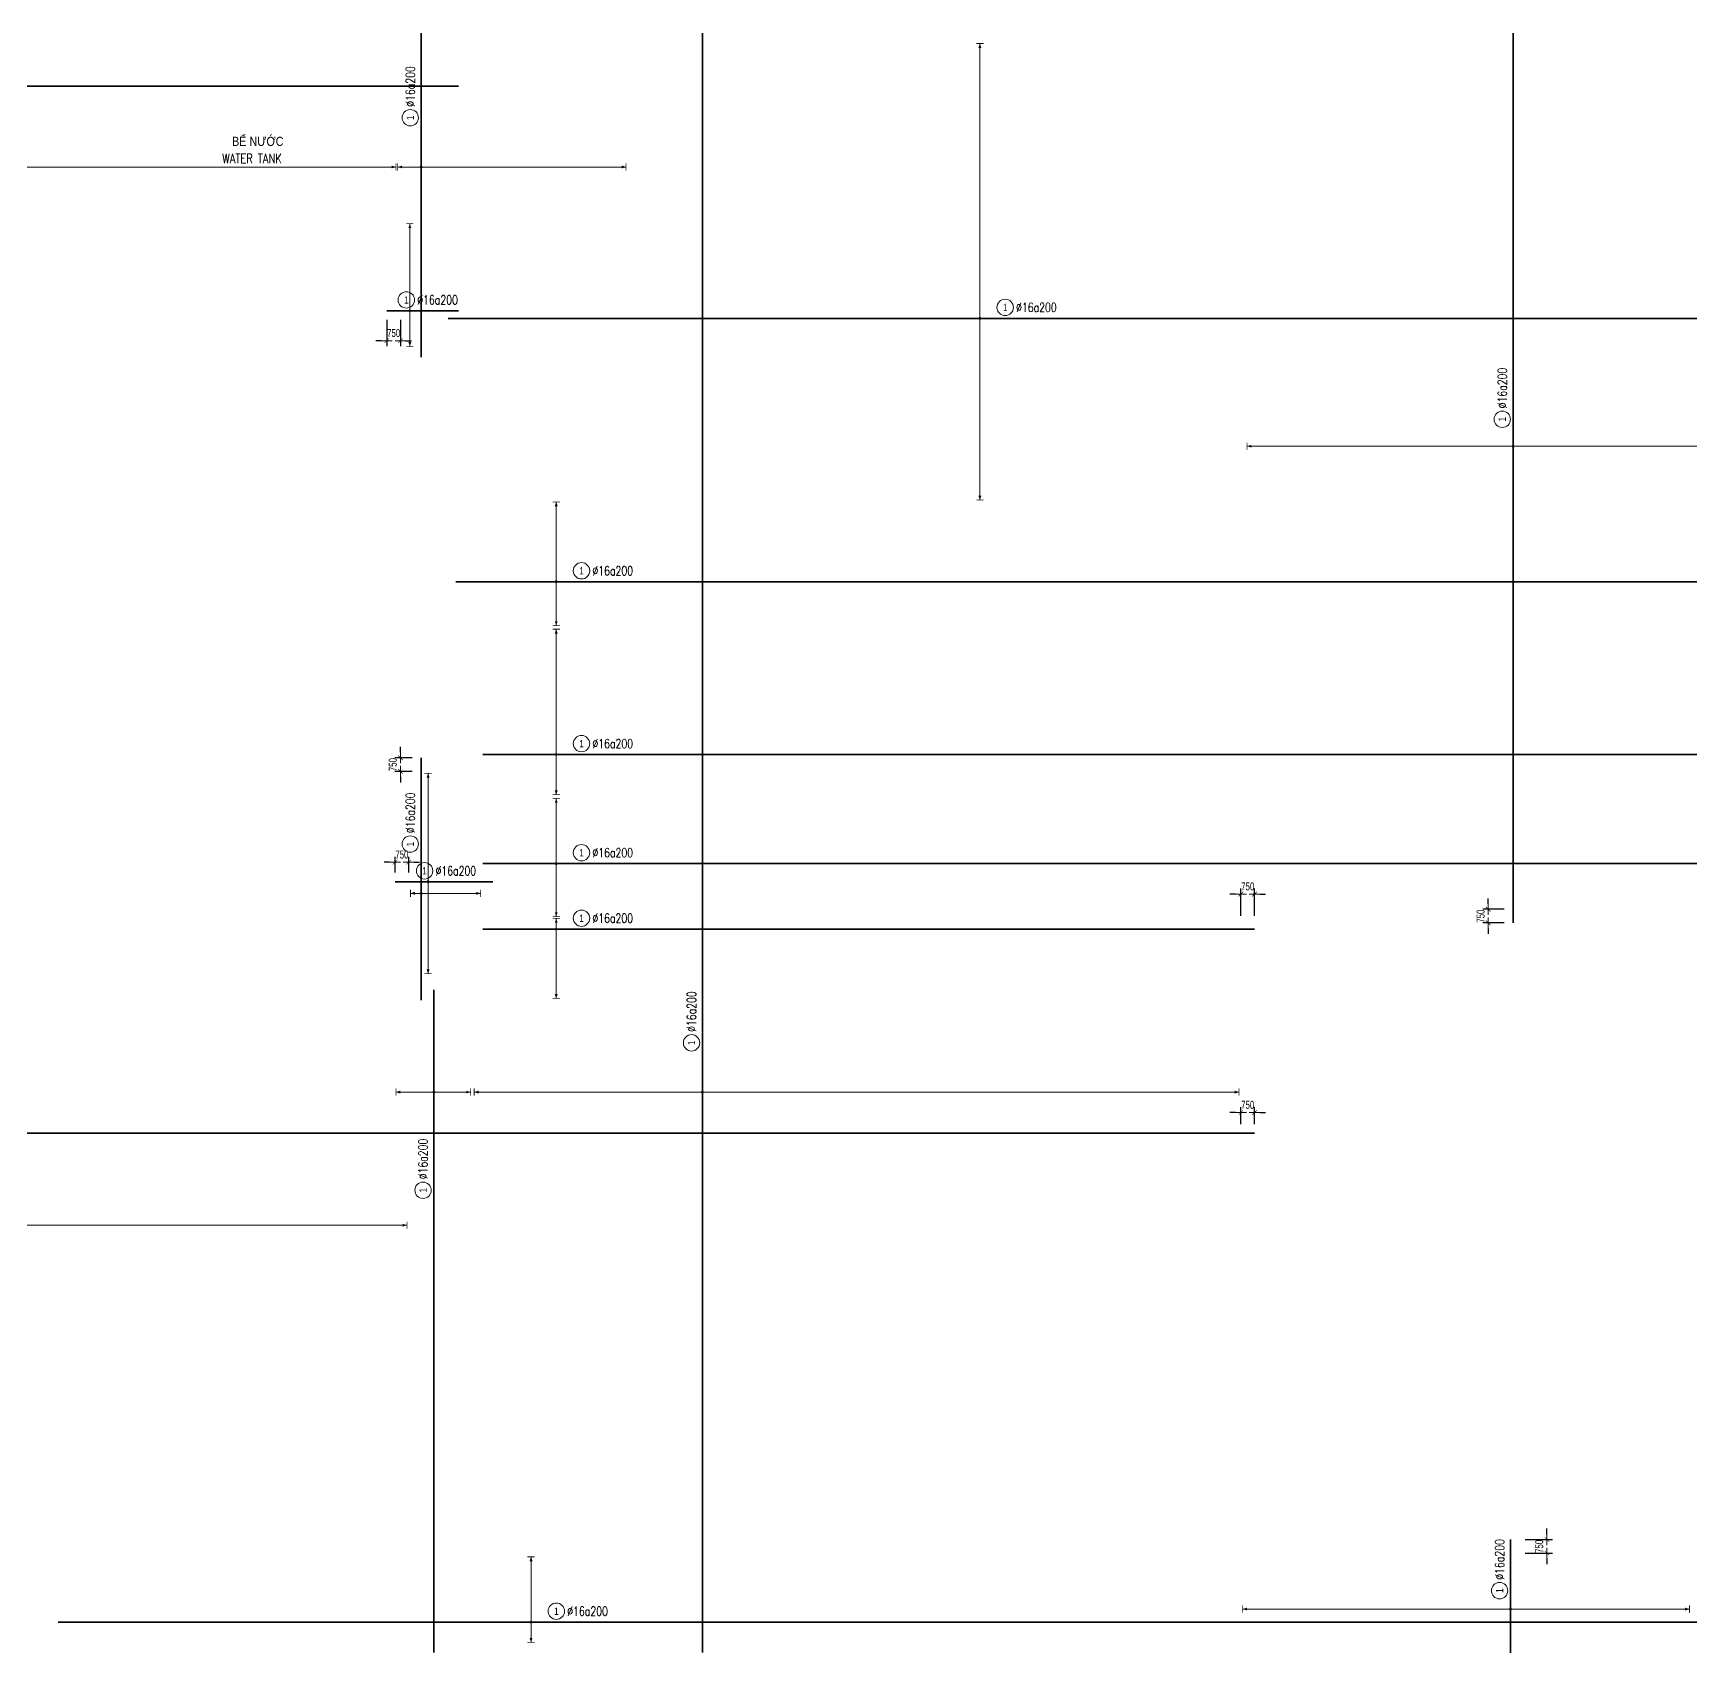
# Model space of a CAD drawing. Header units: millimetres. Extents: x -259680 to 953914, y -429648 to 90611.
# Drawn here: x 64505 to 155635, y -268843 to -179793 of the extents above; entities that cross this region are included whole.
import ezdxf
from ezdxf.enums import TextEntityAlignment as Align

# ---------------------------------------------------------------- set-up
doc = ezdxf.new("R2010")
doc.units = ezdxf.units.MM
doc.layers.get('0').update_dxf_attribs({"lineweight": 20})
doc.layers.get('Defpoints').update_dxf_attribs({"color": 151, "lineweight": 9})
for name, color, linetype, lineweight in [('NDC_S_DIM', 1, 'Continuous', 15), ('NDC_S_REBAR', 4, 'Continuous', 35), ('NDC_S_VN TEXT', 7, 'Continuous', 20)]:
    doc.layers.add(name, color=color, linetype=linetype, lineweight=lineweight)
doc.styles.add('ARIAL', font='arial.ttf', dxfattribs={"width": 0.8})
doc.styles.add('NDC_ARIAL', font='arial.ttf', dxfattribs={"width": 0.85})
doc.styles.add('NDC_DIM', font='', dxfattribs={"width": 0.75})
doc.styles.add('NDC_EN TXT', font='romans.shx', dxfattribs={"width": 0.8})
doc.styles.get('NDC_DIM').set_extended_font_data('Dotum')
doc.dimstyles.new('NDC_dim_200', dxfattribs={"dimscale": 200, "dimtxt": 2.2, "dimasz": 1.5, "dimexe": 1.5, "dimexo": 2.5, "dimgap": 1, "dimtad": 1, "dimdec": 0, "dimzin": 0, "dimdsep": 46, "dimtxsty": 'NDC_DIM', "dimblk": 'DIMMARK', "dimcen": 0.09, "dimdle": 1.2, "dimclrd": 1, "dimclre": 1, "dimclrt": 3, "dimadec": 0, "dimazin": 0, "dimtfac": 1, "dimtdec": 0, "dimtix": 1, "dimtofl": 0, "dimtmove": 0, "dimatfit": 3, "dimfxl": 6, "dimfxlon": 1, "dimtolj": 1, "dimtzin": 0, "dimarcsym": 0})

# ---------------------------------------------------------------- blocks, each defined once
blk = doc.blocks.new('*U436')
h = blk.add_hatch(color=6)
edge = h.paths.add_edge_path()
edge.add_arc((-2.99, 0), 0.3, 0, 360)
at = {"layer": 'NDC_S_DIM', "color": 8}
for q in [(-2.99, 41.6), (-2.99, -217.15)]:
    blk.add_line((-2.99, 0), q, dxfattribs=at)
for points in [[(-3.99, 41.6, 0.2, 0.2, 0), (-1.99, 41.6, 0, 0, 0)], [(-3.99, -217.15, 0.2, 0.2, 0), (-1.99, -217.15, 0, 0, 0)]]:
    blk.add_lwpolyline(points, format="xyseb", dxfattribs=at)
at = {"layer": 'NDC_S_DIM'}
blk.add_circle((10.56, 3), 2.25, dxfattribs=at)
at = {"layer": 'NDC_S_DIM', "color": 6}
blk.add_circle((-2.99, 0), 0.3, dxfattribs=at)
at = {"layer": 'NDC_S_DIM', "color": 8}
for points in [[(-3.39, 40.4), (-2.99, 41.6), (-2.59, 40.4)], [(-3.39, -215.95), (-2.99, -217.15), (-2.59, -215.95)]]:
    blk.add_solid(points, dxfattribs=at)
at = {"layer": 'NDC_S_REBAR'}
for p, q in [((0, 0), (-120.5, 0)), ((-120.5, 0), (-120.5, 0)), ((0, 0), (61.75, 0)), ((61.75, 0), (61.75, 0))]:
    blk.add_line(p, q, dxfattribs=at)
at = {"layer": 'NDC_S_VN TEXT', "style": 'ARIAL', "width": 0.8}
blk.add_attdef('KHT', text='', height=2, dxfattribs=at).set_placement((10.56, 3), align=Align.MIDDLE_CENTER)
at = {"layer": 'NDC_S_VN TEXT', "color": 3, "style": 'NDC_EN TXT', "width": 0.75}
blk.add_attdef('DKT', (13.56, 1.75), '', height=2.5, dxfattribs=at)
blk = doc.blocks.new('*U435')
h = blk.add_hatch(color=6)
edge = h.paths.add_edge_path()
edge.add_arc((-2.99, 0), 0.3, 0, 360)
at = {"layer": 'NDC_S_DIM', "color": 8}
for q in [(-2.99, 10.45), (-2.99, -10.05)]:
    blk.add_line((-2.99, 0), q, dxfattribs=at)
for points in [[(-3.99, 10.45, 0.2, 0.2, 0), (-1.99, 10.45, 0, 0, 0)], [(-3.99, -10.05, 0.2, 0.2, 0), (-1.99, -10.05, 0, 0, 0)]]:
    blk.add_lwpolyline(points, format="xyseb", dxfattribs=at)
at = {"layer": 'NDC_S_DIM'}
blk.add_circle((-29.96, 3), 2.25, dxfattribs=at)
at = {"layer": 'NDC_S_DIM', "color": 6}
blk.add_circle((-2.99, 0), 0.3, dxfattribs=at)
at = {"layer": 'NDC_S_DIM', "color": 8}
for points in [[(-3.39, 9.25), (-2.99, 10.45), (-2.59, 9.25)], [(-3.39, -8.85), (-2.99, -10.05), (-2.59, -8.85)]]:
    blk.add_solid(points, dxfattribs=at)
at = {"layer": 'NDC_S_REBAR'}
for p, q in [((0, 0), (-157.08, 0)), ((-157.08, 0), (-157.08, 0)), ((0, 0), (25.17, 0)), ((25.17, 0), (25.17, 0))]:
    blk.add_line(p, q, dxfattribs=at)
at = {"layer": 'NDC_S_VN TEXT', "style": 'ARIAL', "width": 0.8}
blk.add_attdef('KHT', text='', height=2, dxfattribs=at).set_placement((-29.96, 3), align=Align.MIDDLE_CENTER)
at = {"layer": 'NDC_S_VN TEXT', "color": 3, "style": 'NDC_EN TXT', "width": 0.75}
blk.add_attdef('DKT', (-26.96, 1.75), '', height=2.5, dxfattribs=at)
blk = doc.blocks.new('*U434')
h = blk.add_hatch(color=6)
edge = h.paths.add_edge_path()
edge.add_arc((-2.99, 0), 0.3, 0, 360)
at = {"layer": 'NDC_S_DIM', "color": 8}
for q in [(-2.99, 62.74), (-2.99, -147.51)]:
    blk.add_line((-2.99, 0), q, dxfattribs=at)
for points in [[(-3.99, 62.74, 0.2, 0.2, 0), (-1.99, 62.74, 0, 0, 0)], [(-3.99, -147.51, 0.2, 0.2, 0), (-1.99, -147.51, 0, 0, 0)]]:
    blk.add_lwpolyline(points, format="xyseb", dxfattribs=at)
at = {"layer": 'NDC_S_DIM'}
blk.add_circle((10.56, 3), 2.25, dxfattribs=at)
at = {"layer": 'NDC_S_DIM', "color": 6}
blk.add_circle((-2.99, 0), 0.3, dxfattribs=at)
at = {"layer": 'NDC_S_DIM', "color": 8}
for points in [[(-3.39, 61.54), (-2.99, 62.74), (-2.59, 61.54)], [(-3.39, -146.31), (-2.99, -147.51), (-2.59, -146.31)]]:
    blk.add_solid(points, dxfattribs=at)
at = {"layer": 'NDC_S_REBAR'}
for p, q in [((0, 0), (-157.08, 0)), ((-157.08, 0), (-157.08, 0)), ((0, 0), (288.12, 0)), ((288.12, 0), (288.12, 0))]:
    blk.add_line(p, q, dxfattribs=at)
at = {"layer": 'NDC_S_VN TEXT', "style": 'ARIAL', "width": 0.8}
blk.add_attdef('KHT', text='', height=2, dxfattribs=at).set_placement((10.56, 3), align=Align.MIDDLE_CENTER)
at = {"layer": 'NDC_S_VN TEXT', "color": 3, "style": 'NDC_EN TXT', "width": 0.75}
blk.add_attdef('DKT', (13.56, 1.75), '', height=2.5, dxfattribs=at)
blk = doc.blocks.new('*U433')
h = blk.add_hatch(color=6)
edge = h.paths.add_edge_path()
edge.add_arc((-2.99, 0), 0.3, 0, 360)
at = {"layer": 'NDC_S_DIM', "color": 8}
for q in [(-2.99, 73.16), (-2.99, -174.4)]:
    blk.add_line((-2.99, 0), q, dxfattribs=at)
for points in [[(-3.99, 73.16, 0.2, 0.2, 0), (-1.99, 73.16, 0, 0, 0)], [(-3.99, -174.4, 0.2, 0.2, 0), (-1.99, -174.4, 0, 0, 0)]]:
    blk.add_lwpolyline(points, format="xyseb", dxfattribs=at)
at = {"layer": 'NDC_S_DIM'}
blk.add_circle((4.42, 3), 2.25, dxfattribs=at)
at = {"layer": 'NDC_S_DIM', "color": 6}
blk.add_circle((-2.99, 0), 0.3, dxfattribs=at)
at = {"layer": 'NDC_S_DIM', "color": 8}
for points in [[(-3.39, 71.96), (-2.99, 73.16), (-2.59, 71.96)], [(-3.39, -173.2), (-2.99, -174.4), (-2.59, -173.2)]]:
    blk.add_solid(points, dxfattribs=at)
at = {"layer": 'NDC_S_REBAR'}
for p, q in [((0, 0), (-134.03, 0)), ((-134.03, 0), (-134.03, 0)), ((0, 0), (110.57, 0)), ((110.57, 0), (110.57, 0))]:
    blk.add_line(p, q, dxfattribs=at)
at = {"layer": 'NDC_S_VN TEXT', "style": 'ARIAL', "width": 0.8}
blk.add_attdef('KHT', text='', height=2, dxfattribs=at).set_placement((4.42, 3), align=Align.MIDDLE_CENTER)
at = {"layer": 'NDC_S_VN TEXT', "color": 3, "style": 'NDC_EN TXT', "width": 0.75}
blk.add_attdef('DKT', (7.42, 1.75), '', height=2.5, dxfattribs=at)
blk = doc.blocks.new('*U432')
h = blk.add_hatch(color=6)
edge = h.paths.add_edge_path()
edge.add_arc((-2.99, 0), 0.3, 0, 360)
at = {"layer": 'NDC_S_DIM', "color": 8}
for q in [(-2.99, 73.6), (-2.99, -49.2)]:
    blk.add_line((-2.99, 0), q, dxfattribs=at)
for points in [[(-3.99, 73.6, 0.2, 0.2, 0), (-1.99, 73.6, 0, 0, 0)], [(-3.99, -49.2, 0.2, 0.2, 0), (-1.99, -49.2, 0, 0, 0)]]:
    blk.add_lwpolyline(points, format="xyseb", dxfattribs=at)
at = {"layer": 'NDC_S_DIM'}
blk.add_circle((2.07, 3), 2.25, dxfattribs=at)
at = {"layer": 'NDC_S_DIM', "color": 6}
blk.add_circle((-2.99, 0), 0.3, dxfattribs=at)
at = {"layer": 'NDC_S_DIM', "color": 8}
for points in [[(-3.39, 72.4), (-2.99, 73.6), (-2.59, 72.4)], [(-3.39, -48), (-2.99, -49.2), (-2.59, -48)]]:
    blk.add_solid(points, dxfattribs=at)
at = {"layer": 'NDC_S_REBAR'}
for p, q in [((0, 0), (-15.03, 0)), ((-15.03, 0), (-15.03, 0)), ((0, 0), (16.12, 0)), ((16.12, 0), (16.12, 0))]:
    blk.add_line(p, q, dxfattribs=at)
at = {"layer": 'NDC_S_VN TEXT', "style": 'ARIAL', "width": 0.8}
blk.add_attdef('KHT', text='', height=2, dxfattribs=at).set_placement((2.07, 3), align=Align.MIDDLE_CENTER)
at = {"layer": 'NDC_S_VN TEXT', "color": 3, "style": 'NDC_EN TXT', "width": 0.75}
blk.add_attdef('DKT', (5.07, 1.75), '', height=2.5, dxfattribs=at)
blk = doc.blocks.new('*U428')
h = blk.add_hatch(color=6)
edge = h.paths.add_edge_path()
edge.add_arc((-2.99, 0), 0.3, 0, 360)
at = {"layer": 'NDC_S_DIM', "color": 8}
for q in [(-2.99, 39.14), (-2.99, -215.61)]:
    blk.add_line((-2.99, 0), q, dxfattribs=at)
for points in [[(-3.99, 39.14, 0.2, 0.2, 0), (-1.99, 39.14, 0, 0, 0)], [(-3.99, -215.61, 0.2, 0.2, 0), (-1.99, -215.61, 0, 0, 0)]]:
    blk.add_lwpolyline(points, format="xyseb", dxfattribs=at)
at = {"layer": 'NDC_S_DIM'}
blk.add_circle((10.56, 3), 2.25, dxfattribs=at)
at = {"layer": 'NDC_S_DIM', "color": 6}
blk.add_circle((-2.99, 0), 0.3, dxfattribs=at)
at = {"layer": 'NDC_S_DIM', "color": 8}
for points in [[(-3.39, 37.94), (-2.99, 39.14), (-2.59, 37.94)], [(-3.39, -214.41), (-2.99, -215.61), (-2.59, -214.41)]]:
    blk.add_solid(points, dxfattribs=at)
at = {"layer": 'NDC_S_REBAR'}
for p, q in [((0, 0), (-21.79, 0)), ((-21.79, 0), (-21.79, 0)), ((0, 0), (33.81, 0)), ((33.81, 0), (33.81, 0))]:
    blk.add_line(p, q, dxfattribs=at)
at = {"layer": 'NDC_S_VN TEXT', "style": 'ARIAL', "width": 0.8}
blk.add_attdef('KHT', text='', height=2, dxfattribs=at).set_placement((10.56, 3), align=Align.MIDDLE_CENTER)
at = {"layer": 'NDC_S_VN TEXT', "color": 3, "style": 'NDC_EN TXT', "width": 0.75}
blk.add_attdef('DKT', (13.56, 1.75), '', height=2.5, dxfattribs=at)
blk = doc.blocks.new('*U427')
h = blk.add_hatch(color=6)
edge = h.paths.add_edge_path()
edge.add_arc((-2.99, 0), 0.3, 0, 360)
at = {"layer": 'NDC_S_DIM', "color": 8}
for q in [(-2.99, 6.44), (-2.99, -56.31)]:
    blk.add_line((-2.99, 0), q, dxfattribs=at)
for points in [[(-3.99, 6.44, 0.2, 0.2, 0), (-1.99, 6.44, 0, 0, 0)], [(-3.99, -56.31, 0.2, 0.2, 0), (-1.99, -56.31, 0, 0, 0)]]:
    blk.add_lwpolyline(points, format="xyseb", dxfattribs=at)
at = {"layer": 'NDC_S_DIM'}
blk.add_circle((10.56, 3), 2.25, dxfattribs=at)
at = {"layer": 'NDC_S_DIM', "color": 6}
blk.add_circle((-2.99, 0), 0.3, dxfattribs=at)
at = {"layer": 'NDC_S_DIM', "color": 8}
for points in [[(-3.39, 5.24), (-2.99, 6.44), (-2.59, 5.24)], [(-3.39, -55.11), (-2.99, -56.31), (-2.59, -55.11)]]:
    blk.add_solid(points, dxfattribs=at)
at = {"layer": 'NDC_S_REBAR'}
for p, q in [((0, 0), (-55.29, 0)), ((-55.29, 0), (-55.29, 0)), ((0, 0), (33.81, 0)), ((33.81, 0), (33.81, 0))]:
    blk.add_line(p, q, dxfattribs=at)
at = {"layer": 'NDC_S_VN TEXT', "style": 'ARIAL', "width": 0.8}
blk.add_attdef('KHT', text='', height=2, dxfattribs=at).set_placement((10.56, 3), align=Align.MIDDLE_CENTER)
at = {"layer": 'NDC_S_VN TEXT', "color": 3, "style": 'NDC_EN TXT', "width": 0.75}
blk.add_attdef('DKT', (13.56, 1.75), '', height=2.5, dxfattribs=at)
blk = doc.blocks.new('*U422')
h = blk.add_hatch(color=6)
edge = h.paths.add_edge_path()
edge.add_arc((-2.99, 0), 0.3, 0, 360)
at = {"layer": 'NDC_S_DIM', "color": 8}
for q in [(-2.99, 11.7), (-2.99, -36.8)]:
    blk.add_line((-2.99, 0), q, dxfattribs=at)
for points in [[(-3.99, 11.7, 0.2, 0.2, 0), (-1.99, 11.7, 0, 0, 0)], [(-3.99, -36.8, 0.2, 0.2, 0), (-1.99, -36.8, 0, 0, 0)]]:
    blk.add_lwpolyline(points, format="xyseb", dxfattribs=at)
at = {"layer": 'NDC_S_DIM'}
blk.add_circle((10.56, 3), 2.25, dxfattribs=at)
at = {"layer": 'NDC_S_DIM', "color": 6}
blk.add_circle((-2.99, 0), 0.3, dxfattribs=at)
at = {"layer": 'NDC_S_DIM', "color": 8}
for points in [[(-3.39, 10.5), (-2.99, 11.7), (-2.59, 10.5)], [(-3.39, -35.6), (-2.99, -36.8), (-2.59, -35.6)]]:
    blk.add_solid(points, dxfattribs=at)
at = {"layer": 'NDC_S_REBAR'}
for p, q in [((0, 0), (-250.29, 0)), ((-250.29, 0), (-250.29, 0)), ((0, 0), (186.96, 0)), ((186.96, 0), (186.96, 0))]:
    blk.add_line(p, q, dxfattribs=at)
at = {"layer": 'NDC_S_VN TEXT', "style": 'ARIAL', "width": 0.8}
blk.add_attdef('KHT', text='', height=2, dxfattribs=at).set_placement((10.56, 3), align=Align.MIDDLE_CENTER)
at = {"layer": 'NDC_S_VN TEXT', "color": 3, "style": 'NDC_EN TXT', "width": 0.75}
blk.add_attdef('DKT', (13.56, 1.75), '', height=2.5, dxfattribs=at)
blk = doc.blocks.new('*U420')
h = blk.add_hatch(color=6)
edge = h.paths.add_edge_path()
edge.add_arc((-2.99, 0), 0.3, 0, 360)
at = {"layer": 'NDC_S_DIM', "color": 8}
for q in [(-2.99, 23.97), (-2.99, -9.78)]:
    blk.add_line((-2.99, 0), q, dxfattribs=at)
for points in [[(-3.99, 23.97, 0.2, 0.2, 0), (-1.99, 23.97, 0, 0, 0)], [(-3.99, -9.78, 0.2, 0.2, 0), (-1.99, -9.78, 0, 0, 0)]]:
    blk.add_lwpolyline(points, format="xyseb", dxfattribs=at)
at = {"layer": 'NDC_S_DIM'}
blk.add_circle((-3.95, 3), 2.25, dxfattribs=at)
at = {"layer": 'NDC_S_DIM', "color": 6}
blk.add_circle((-2.99, 0), 0.3, dxfattribs=at)
at = {"layer": 'NDC_S_DIM', "color": 8}
for points in [[(-3.39, 22.77), (-2.99, 23.97), (-2.59, 22.77)], [(-3.39, -8.58), (-2.99, -9.78), (-2.59, -8.58)]]:
    blk.add_solid(points, dxfattribs=at)
at = {"layer": 'NDC_S_REBAR'}
for p, q in [((0, 0), (-9.3, 0)), ((-9.3, 0), (-9.3, 0)), ((0, 0), (10.35, 0)), ((10.35, 0), (10.35, 0))]:
    blk.add_line(p, q, dxfattribs=at)
at = {"layer": 'NDC_S_VN TEXT', "style": 'ARIAL', "width": 0.8}
blk.add_attdef('KHT', text='', height=2, dxfattribs=at).set_placement((-3.95, 3), align=Align.MIDDLE_CENTER)
at = {"layer": 'NDC_S_VN TEXT', "color": 3, "style": 'NDC_EN TXT', "width": 0.75}
blk.add_attdef('DKT', (-0.95, 1.75), '', height=2.5, dxfattribs=at)
blk = doc.blocks.new('*U418')
h = blk.add_hatch(color=6)
edge = h.paths.add_edge_path()
edge.add_arc((-2.99, 0), 0.3, 0, 360)
at = {"layer": 'NDC_S_DIM', "color": 8}
for q in [(-2.99, 36.05), (-2.99, -115.95)]:
    blk.add_line((-2.99, 0), q, dxfattribs=at)
for points in [[(-3.99, 36.05, 0.2, 0.2, 0), (-1.99, 36.05, 0, 0, 0)], [(-3.99, -115.95, 0.2, 0.2, 0), (-1.99, -115.95, 0, 0, 0)]]:
    blk.add_lwpolyline(points, format="xyseb", dxfattribs=at)
at = {"layer": 'NDC_S_DIM'}
blk.add_circle((3.96, 3), 2.25, dxfattribs=at)
at = {"layer": 'NDC_S_DIM', "color": 6}
blk.add_circle((-2.99, 0), 0.3, dxfattribs=at)
at = {"layer": 'NDC_S_DIM', "color": 8}
for points in [[(-3.39, 34.85), (-2.99, 36.05), (-2.59, 34.85)], [(-3.39, -114.75), (-2.99, -115.95), (-2.59, -114.75)]]:
    blk.add_solid(points, dxfattribs=at)
at = {"layer": 'NDC_S_REBAR'}
for p, q in [((0, 0), (-100.74, 0)), ((-100.74, 0), (-100.74, 0)), ((0, 0), (555.36, 0)), ((555.36, 0), (555.36, 0))]:
    blk.add_line(p, q, dxfattribs=at)
at = {"layer": 'NDC_S_VN TEXT', "style": 'ARIAL', "width": 0.8}
blk.add_attdef('KHT', text='', height=2, dxfattribs=at).set_placement((3.96, 3), align=Align.MIDDLE_CENTER)
at = {"layer": 'NDC_S_VN TEXT', "color": 3, "style": 'NDC_EN TXT', "width": 0.75}
blk.add_attdef('DKT', (6.96, 1.75), '', height=2.5, dxfattribs=at)
blk = doc.blocks.new('*U416')
h = blk.add_hatch(color=6)
edge = h.paths.add_edge_path()
edge.add_arc((-2.99, 0), 0.3, 0, 360)
at = {"layer": 'NDC_S_DIM', "color": 8}
for q in [(-2.99, 17.95), (-2.99, -5.55)]:
    blk.add_line((-2.99, 0), q, dxfattribs=at)
for points in [[(-3.99, 17.95, 0.2, 0.2, 0), (-1.99, 17.95, 0, 0, 0)], [(-3.99, -5.55, 0.2, 0.2, 0), (-1.99, -5.55, 0, 0, 0)]]:
    blk.add_lwpolyline(points, format="xyseb", dxfattribs=at)
at = {"layer": 'NDC_S_DIM'}
blk.add_circle((3.96, 3), 2.25, dxfattribs=at)
at = {"layer": 'NDC_S_DIM', "color": 6}
blk.add_circle((-2.99, 0), 0.3, dxfattribs=at)
at = {"layer": 'NDC_S_DIM', "color": 8}
for points in [[(-3.39, 16.75), (-2.99, 17.95), (-2.59, 16.75)], [(-3.39, -4.35), (-2.99, -5.55), (-2.59, -4.35)]]:
    blk.add_solid(points, dxfattribs=at)
at = {"layer": 'NDC_S_REBAR'}
for p, q in [((0, 0), (-132.97, 0)), ((-132.97, 0), (-132.97, 0)), ((0, 0), (318.73, 0)), ((318.73, 0), (318.73, 0))]:
    blk.add_line(p, q, dxfattribs=at)
at = {"layer": 'NDC_S_VN TEXT', "style": 'ARIAL', "width": 0.8}
blk.add_attdef('KHT', text='', height=2, dxfattribs=at).set_placement((3.96, 3), align=Align.MIDDLE_CENTER)
at = {"layer": 'NDC_S_VN TEXT', "color": 3, "style": 'NDC_EN TXT', "width": 0.75}
blk.add_attdef('DKT', (6.96, 1.75), '', height=2.5, dxfattribs=at)
blk = doc.blocks.new('*U415')
h = blk.add_hatch(color=6)
edge = h.paths.add_edge_path()
edge.add_arc((-2.99, 0), 0.3, 0, 360)
at = {"layer": 'NDC_S_DIM', "color": 8}
for q in [(-2.99, 2.95), (-2.99, -19.04)]:
    blk.add_line((-2.99, 0), q, dxfattribs=at)
for points in [[(-3.99, 2.95, 0.2, 0.2, 0), (-1.99, 2.95, 0, 0, 0)], [(-3.99, -19.04, 0.2, 0.2, 0), (-1.99, -19.04, 0, 0, 0)]]:
    blk.add_lwpolyline(points, format="xyseb", dxfattribs=at)
at = {"layer": 'NDC_S_DIM'}
blk.add_circle((3.96, 3), 2.25, dxfattribs=at)
at = {"layer": 'NDC_S_DIM', "color": 6}
blk.add_circle((-2.99, 0), 0.3, dxfattribs=at)
at = {"layer": 'NDC_S_DIM', "color": 8}
for points in [[(-3.39, 1.75), (-2.99, 2.95), (-2.59, 1.75)], [(-3.39, -17.84), (-2.99, -19.04), (-2.59, -17.84)]]:
    blk.add_solid(points, dxfattribs=at)
at = {"layer": 'NDC_S_REBAR'}
for p, q in [((0, 0), (-23.14, 0)), ((-23.14, 0), (-23.14, 0)), ((0, 0), (188.96, 0)), ((188.96, 0), (188.96, 0))]:
    blk.add_line(p, q, dxfattribs=at)
at = {"layer": 'NDC_S_VN TEXT', "style": 'ARIAL', "width": 0.8}
blk.add_attdef('KHT', text='', height=2, dxfattribs=at).set_placement((3.96, 3), align=Align.MIDDLE_CENTER)
at = {"layer": 'NDC_S_VN TEXT', "color": 3, "style": 'NDC_EN TXT', "width": 0.75}
blk.add_attdef('DKT', (6.96, 1.75), '', height=2.5, dxfattribs=at)
blk = doc.blocks.new('*U414')
h = blk.add_hatch(color=6)
edge = h.paths.add_edge_path()
edge.add_arc((-2.99, 0), 0.3, 0, 360)
at = {"layer": 'NDC_S_DIM', "color": 8}
for q in [(-2.99, 17.95), (-2.99, -14.55)]:
    blk.add_line((-2.99, 0), q, dxfattribs=at)
for points in [[(-3.99, 17.95, 0.2, 0.2, 0), (-1.99, 17.95, 0, 0, 0)], [(-3.99, -14.55, 0.2, 0.2, 0), (-1.99, -14.55, 0, 0, 0)]]:
    blk.add_lwpolyline(points, format="xyseb", dxfattribs=at)
at = {"layer": 'NDC_S_DIM'}
blk.add_circle((3.96, 3), 2.25, dxfattribs=at)
at = {"layer": 'NDC_S_DIM', "color": 6}
blk.add_circle((-2.99, 0), 0.3, dxfattribs=at)
at = {"layer": 'NDC_S_DIM', "color": 8}
for points in [[(-3.39, 16.75), (-2.99, 17.95), (-2.59, 16.75)], [(-3.39, -13.35), (-2.99, -14.55), (-2.59, -13.35)]]:
    blk.add_solid(points, dxfattribs=at)
at = {"layer": 'NDC_S_REBAR'}
for p, q in [((0, 0), (-23.14, 0)), ((-23.14, 0), (-23.14, 0)), ((0, 0), (437.81, 0)), ((437.81, 0), (437.81, 0))]:
    blk.add_line(p, q, dxfattribs=at)
at = {"layer": 'NDC_S_VN TEXT', "style": 'ARIAL', "width": 0.8}
blk.add_attdef('KHT', text='', height=2, dxfattribs=at).set_placement((3.96, 3), align=Align.MIDDLE_CENTER)
at = {"layer": 'NDC_S_VN TEXT', "color": 3, "style": 'NDC_EN TXT', "width": 0.75}
blk.add_attdef('DKT', (6.96, 1.75), '', height=2.5, dxfattribs=at)
blk = doc.blocks.new('*U413')
h = blk.add_hatch(color=6)
edge = h.paths.add_edge_path()
edge.add_arc((-2.99, 0), 0.3, 0, 360)
at = {"layer": 'NDC_S_DIM', "color": 8}
for q in [(-2.99, 34.45), (-2.99, -11.05)]:
    blk.add_line((-2.99, 0), q, dxfattribs=at)
for points in [[(-3.99, 34.45, 0.2, 0.2, 0), (-1.99, 34.45, 0, 0, 0)], [(-3.99, -11.05, 0.2, 0.2, 0), (-1.99, -11.05, 0, 0, 0)]]:
    blk.add_lwpolyline(points, format="xyseb", dxfattribs=at)
at = {"layer": 'NDC_S_DIM'}
blk.add_circle((3.96, 3), 2.25, dxfattribs=at)
at = {"layer": 'NDC_S_DIM', "color": 6}
blk.add_circle((-2.99, 0), 0.3, dxfattribs=at)
at = {"layer": 'NDC_S_DIM', "color": 8}
for points in [[(-3.39, 33.25), (-2.99, 34.45), (-2.59, 33.25)], [(-3.39, -9.85), (-2.99, -11.05), (-2.59, -9.85)]]:
    blk.add_solid(points, dxfattribs=at)
at = {"layer": 'NDC_S_REBAR'}
for p, q in [((0, 0), (-23.14, 0)), ((-23.14, 0), (-23.14, 0)), ((0, 0), (441.46, 0)), ((441.46, 0), (441.46, 0))]:
    blk.add_line(p, q, dxfattribs=at)
at = {"layer": 'NDC_S_VN TEXT', "style": 'ARIAL', "width": 0.8}
blk.add_attdef('KHT', text='', height=2, dxfattribs=at).set_placement((3.96, 3), align=Align.MIDDLE_CENTER)
at = {"layer": 'NDC_S_VN TEXT', "color": 3, "style": 'NDC_EN TXT', "width": 0.75}
blk.add_attdef('DKT', (6.96, 1.75), '', height=2.5, dxfattribs=at)
blk = doc.blocks.new('*U412')
h = blk.add_hatch(color=6)
edge = h.paths.add_edge_path()
edge.add_arc((-2.99, 0), 0.3, 0, 360)
at = {"layer": 'NDC_S_DIM', "color": 8}
for q in [(-2.99, 21.95), (-2.99, -12.05)]:
    blk.add_line((-2.99, 0), q, dxfattribs=at)
for points in [[(-3.99, 21.95, 0.2, 0.2, 0), (-1.99, 21.95, 0, 0, 0)], [(-3.99, -12.05, 0.2, 0.2, 0), (-1.99, -12.05, 0, 0, 0)]]:
    blk.add_lwpolyline(points, format="xyseb", dxfattribs=at)
at = {"layer": 'NDC_S_DIM'}
blk.add_circle((3.96, 3), 2.25, dxfattribs=at)
at = {"layer": 'NDC_S_DIM', "color": 6}
blk.add_circle((-2.99, 0), 0.3, dxfattribs=at)
at = {"layer": 'NDC_S_DIM', "color": 8}
for points in [[(-3.39, 20.75), (-2.99, 21.95), (-2.59, 20.75)], [(-3.39, -10.85), (-2.99, -12.05), (-2.59, -10.85)]]:
    blk.add_solid(points, dxfattribs=at)
at = {"layer": 'NDC_S_REBAR'}
for p, q in [((0, 0), (-30.63, 0)), ((-30.63, 0), (-30.63, 0)), ((0, 0), (615.56, 0)), ((615.56, 0), (615.56, 0))]:
    blk.add_line(p, q, dxfattribs=at)
at = {"layer": 'NDC_S_VN TEXT', "style": 'ARIAL', "width": 0.8}
blk.add_attdef('KHT', text='', height=2, dxfattribs=at).set_placement((3.96, 3), align=Align.MIDDLE_CENTER)
at = {"layer": 'NDC_S_VN TEXT', "color": 3, "style": 'NDC_EN TXT', "width": 0.75}
blk.add_attdef('DKT', (6.96, 1.75), '', height=2.5, dxfattribs=at)
blk = doc.blocks.new('*U411')
h = blk.add_hatch(color=6)
edge = h.paths.add_edge_path()
edge.add_arc((-2.99, 0), 0.3, 0, 360)
at = {"layer": 'NDC_S_DIM', "color": 8}
for q in [(-2.99, 75.55), (-2.99, -49.95)]:
    blk.add_line((-2.99, 0), q, dxfattribs=at)
for points in [[(-3.99, 75.55, 0.2, 0.2, 0), (-1.99, 75.55, 0, 0, 0)], [(-3.99, -49.95, 0.2, 0.2, 0), (-1.99, -49.95, 0, 0, 0)]]:
    blk.add_lwpolyline(points, format="xyseb", dxfattribs=at)
at = {"layer": 'NDC_S_DIM'}
blk.add_circle((3.96, 3), 2.25, dxfattribs=at)
at = {"layer": 'NDC_S_DIM', "color": 6}
blk.add_circle((-2.99, 0), 0.3, dxfattribs=at)
at = {"layer": 'NDC_S_DIM', "color": 8}
for points in [[(-3.39, 74.35), (-2.99, 75.55), (-2.59, 74.35)], [(-3.39, -48.75), (-2.99, -49.95), (-2.59, -48.75)]]:
    blk.add_solid(points, dxfattribs=at)
at = {"layer": 'NDC_S_REBAR'}
for p, q in [((0, 0), (-149.14, 0)), ((-149.14, 0), (-149.14, 0)), ((0, 0), (378.26, 0)), ((378.26, 0), (378.26, 0))]:
    blk.add_line(p, q, dxfattribs=at)
at = {"layer": 'NDC_S_VN TEXT', "style": 'ARIAL', "width": 0.8}
blk.add_attdef('KHT', text='', height=2, dxfattribs=at).set_placement((3.96, 3), align=Align.MIDDLE_CENTER)
at = {"layer": 'NDC_S_VN TEXT', "color": 3, "style": 'NDC_EN TXT', "width": 0.75}
blk.add_attdef('DKT', (6.96, 1.75), '', height=2.5, dxfattribs=at)
blk = doc.blocks.new('*U406')
h = blk.add_hatch(color=6)
edge = h.paths.add_edge_path()
edge.add_arc((-2.99, 0), 0.3, 0, 360)
at = {"layer": 'NDC_S_DIM', "color": 8}
for q in [(-2.99, 29.83), (-2.99, -25.3)]:
    blk.add_line((-2.99, 0), q, dxfattribs=at)
for points in [[(-3.99, 29.83, 0.2, 0.2, 0), (-1.99, 29.83, 0, 0, 0)], [(-3.99, -25.3, 0.2, 0.2, 0), (-1.99, -25.3, 0, 0, 0)]]:
    blk.add_lwpolyline(points, format="xyseb", dxfattribs=at)
at = {"layer": 'NDC_S_DIM'}
blk.add_circle((-3.95, 3), 2.25, dxfattribs=at)
at = {"layer": 'NDC_S_DIM', "color": 6}
blk.add_circle((-2.99, 0), 0.3, dxfattribs=at)
at = {"layer": 'NDC_S_DIM', "color": 8}
for points in [[(-3.39, 28.63), (-2.99, 29.83), (-2.59, 28.63)], [(-3.39, -24.1), (-2.99, -25.3), (-2.59, -24.1)]]:
    blk.add_solid(points, dxfattribs=at)
at = {"layer": 'NDC_S_REBAR'}
for p, q in [((0, 0), (-12.08, 0)), ((-12.08, 0), (-12.08, 0)), ((0, 0), (14.77, 0)), ((14.77, 0), (14.77, 0))]:
    blk.add_line(p, q, dxfattribs=at)
at = {"layer": 'NDC_S_VN TEXT', "style": 'ARIAL', "width": 0.8}
blk.add_attdef('KHT', text='', height=2, dxfattribs=at).set_placement((-3.95, 3), align=Align.MIDDLE_CENTER)
at = {"layer": 'NDC_S_VN TEXT', "color": 3, "style": 'NDC_EN TXT', "width": 0.75}
blk.add_attdef('DKT', (-0.95, 1.75), '', height=2.5, dxfattribs=at)
blk = doc.blocks.new('*U405')
h = blk.add_hatch(color=6)
edge = h.paths.add_edge_path()
edge.add_arc((-2.99, 0), 0.3, 0, 360)
at = {"layer": 'NDC_S_DIM', "color": 8}
for q in [(-2.99, 2.94), (-2.99, -16.31)]:
    blk.add_line((-2.99, 0), q, dxfattribs=at)
for points in [[(-3.99, 2.94, 0.2, 0.2, 0), (-1.99, 2.94, 0, 0, 0)], [(-3.99, -16.31, 0.2, 0.2, 0), (-1.99, -16.31, 0, 0, 0)]]:
    blk.add_lwpolyline(points, format="xyseb", dxfattribs=at)
at = {"layer": 'NDC_S_DIM'}
blk.add_circle((10.56, 3), 2.25, dxfattribs=at)
at = {"layer": 'NDC_S_DIM', "color": 6}
blk.add_circle((-2.99, 0), 0.3, dxfattribs=at)
at = {"layer": 'NDC_S_DIM', "color": 8}
for points in [[(-3.39, 1.74), (-2.99, 2.94), (-2.59, 1.74)], [(-3.39, -15.11), (-2.99, -16.31), (-2.59, -15.11)]]:
    blk.add_solid(points, dxfattribs=at)
at = {"layer": 'NDC_S_REBAR'}
for p, q in [((0, 0), (-32.31, 0)), ((-32.31, 0), (-32.31, 0)), ((0, 0), (34.28, 0)), ((34.28, 0), (34.28, 0))]:
    blk.add_line(p, q, dxfattribs=at)
at = {"layer": 'NDC_S_VN TEXT', "style": 'ARIAL', "width": 0.8}
blk.add_attdef('KHT', text='', height=2, dxfattribs=at).set_placement((10.56, 3), align=Align.MIDDLE_CENTER)
at = {"layer": 'NDC_S_VN TEXT', "color": 3, "style": 'NDC_EN TXT', "width": 0.75}
blk.add_attdef('DKT', (13.56, 1.75), '', height=2.5, dxfattribs=at)
blk = doc.blocks.new('DIMMARK')
at = {"layer": 'NDC_S_DIM', "color": 1}
blk.add_line((-1.5, 0), (1, 0), dxfattribs=at)
at = {"layer": 'NDC_S_DIM', "color": 2, "const_width": 0.1}
blk.add_lwpolyline([(-0.42, -0.42), (0.42, 0.42)], dxfattribs=at)
blk = doc.blocks.new('*D391')
at = {"layer": 'Defpoints', "color": 0, "ltscale": 100, "transparency": 16777216}
for p in [(145720, -262614), (145720, -263364), (147724, -262614)]:
    blk.add_point(p, dxfattribs=at)
at = {"layer": 'NDC_S_DIM', "color": 1, "lineweight": -2, "ltscale": 100, "transparency": 16777216}
for p, q in [((147724, -262314), (147724, -262014)), ((146524, -262614), (148024, -262614)), ((146524, -263364), (148024, -263364)), ((147724, -263664), (147724, -263964))]:
    blk.add_line(p, q, dxfattribs=at)
at = {"layer": 'NDC_S_DIM', "color": 1, "lineweight": -2, "ltscale": 100, "transparency": 16777216, "xscale": 300, "yscale": 300, "zscale": 300}
for p, rotation in [((147724, -262614), 270), ((147724, -263364), 90)]:
    blk.add_blockref('DIMMARK', p, dxfattribs=dict(at, rotation=rotation))
at = {"layer": 'NDC_S_DIM', "color": 3, "ltscale": 100, "transparency": 16777216, "insert": (147304, -262989), "char_height": 440, "attachment_point": 5, "rotation": 90, "style": 'NDC_DIM'}
blk.add_mtext('\\A1;750', dxfattribs=at)
blk = doc.blocks.new('*D392')
at = {"layer": 'Defpoints', "color": 0, "ltscale": 100, "transparency": 16777216}
for p in [(131650, -239135), (130900, -240273), (131650, -240273)]:
    blk.add_point(p, dxfattribs=at)
at = {"layer": 'NDC_S_DIM', "color": 1, "lineweight": -2, "ltscale": 100, "transparency": 16777216}
for p, q in [((130600, -239135), (130300, -239135)), ((130900, -239773), (130900, -238835)), ((131650, -239773), (131650, -238835)), ((131950, -239135), (132250, -239135))]:
    blk.add_line(p, q, dxfattribs=at)
at = {"layer": 'NDC_S_DIM', "color": 1, "lineweight": -2, "ltscale": 100, "transparency": 16777216, "xscale": 300, "yscale": 300, "zscale": 300}
blk.add_blockref('DIMMARK', (130900, -239135), dxfattribs=at)
at = {"layer": 'NDC_S_DIM', "color": 1, "lineweight": -2, "ltscale": 100, "transparency": 16777216, "xscale": 300, "yscale": 300, "zscale": 300, "rotation": 180}
blk.add_blockref('DIMMARK', (131650, -239135), dxfattribs=at)
at = {"layer": 'NDC_S_DIM', "color": 3, "ltscale": 100, "transparency": 16777216, "insert": (131275, -238715), "char_height": 440, "attachment_point": 5, "style": 'NDC_DIM'}
blk.add_mtext('\\A1;750', dxfattribs=at)
blk = doc.blocks.new('*D393')
at = {"layer": 'Defpoints', "color": 0, "ltscale": 100, "transparency": 16777216}
for p in [(131650, -227126), (130900, -229053), (131650, -229053)]:
    blk.add_point(p, dxfattribs=at)
at = {"layer": 'NDC_S_DIM', "color": 1, "lineweight": -2, "ltscale": 100, "transparency": 16777216}
for p, q in [((130900, -228326), (130900, -226826)), ((131650, -228326), (131650, -226826)), ((130600, -227126), (130300, -227126)), ((131950, -227126), (132250, -227126))]:
    blk.add_line(p, q, dxfattribs=at)
at = {"layer": 'NDC_S_DIM', "color": 1, "lineweight": -2, "ltscale": 100, "transparency": 16777216, "xscale": 300, "yscale": 300, "zscale": 300}
blk.add_blockref('DIMMARK', (130900, -227126), dxfattribs=at)
at = {"layer": 'NDC_S_DIM', "color": 1, "lineweight": -2, "ltscale": 100, "transparency": 16777216, "xscale": 300, "yscale": 300, "zscale": 300, "rotation": 180}
blk.add_blockref('DIMMARK', (131650, -227126), dxfattribs=at)
at = {"layer": 'NDC_S_DIM', "color": 3, "ltscale": 100, "transparency": 16777216, "insert": (131275, -226706), "char_height": 440, "attachment_point": 5, "style": 'NDC_DIM'}
blk.add_mtext('\\A1;750', dxfattribs=at)
blk = doc.blocks.new('*D386')
at = {"layer": 'Defpoints', "color": 0, "ltscale": 100, "transparency": 16777216}
for p in [(144499, -228713), (145870, -227963), (145870, -228713)]:
    blk.add_point(p, dxfattribs=at)
at = {"layer": 'NDC_S_DIM', "color": 1, "lineweight": -2, "ltscale": 100, "transparency": 16777216}
for p, q in [((144499, -227663), (144499, -227363)), ((145370, -227963), (144199, -227963)), ((145370, -228713), (144199, -228713)), ((144499, -229013), (144499, -229313))]:
    blk.add_line(p, q, dxfattribs=at)
at = {"layer": 'NDC_S_DIM', "color": 1, "lineweight": -2, "ltscale": 100, "transparency": 16777216, "xscale": 300, "yscale": 300, "zscale": 300}
for p, rotation in [((144499, -227963), 270), ((144499, -228713), 90)]:
    blk.add_blockref('DIMMARK', p, dxfattribs=dict(at, rotation=rotation))
at = {"layer": 'NDC_S_DIM', "color": 3, "ltscale": 100, "transparency": 16777216, "insert": (144079, -228338), "char_height": 440, "attachment_point": 5, "rotation": 90, "style": 'NDC_DIM'}
blk.add_mtext('\\A1;750', dxfattribs=at)
blk = doc.blocks.new('*D387')
at = {"layer": 'Defpoints', "color": 0, "ltscale": 100, "transparency": 16777216}
for p in [(83950, -195058), (84700, -195058), (84700, -196702)]:
    blk.add_point(p, dxfattribs=at)
at = {"layer": 'NDC_S_DIM', "color": 1, "lineweight": -2, "ltscale": 100, "transparency": 16777216}
for p, q in [((83950, -195558), (83950, -197002)), ((84700, -195558), (84700, -197002)), ((83650, -196702), (83350, -196702)), ((85000, -196702), (85300, -196702))]:
    blk.add_line(p, q, dxfattribs=at)
at = {"layer": 'NDC_S_DIM', "color": 1, "lineweight": -2, "ltscale": 100, "transparency": 16777216, "xscale": 300, "yscale": 300, "zscale": 300}
blk.add_blockref('DIMMARK', (83950, -196702), dxfattribs=at)
at = {"layer": 'NDC_S_DIM', "color": 1, "lineweight": -2, "ltscale": 100, "transparency": 16777216, "xscale": 300, "yscale": 300, "zscale": 300, "rotation": 180}
blk.add_blockref('DIMMARK', (84700, -196702), dxfattribs=at)
at = {"layer": 'NDC_S_DIM', "color": 3, "ltscale": 100, "transparency": 16777216, "insert": (84325, -196282), "char_height": 440, "attachment_point": 5, "style": 'NDC_DIM'}
blk.add_mtext('\\A1;750', dxfattribs=at)
blk = doc.blocks.new('*D389')
at = {"layer": 'Defpoints', "color": 0, "ltscale": 100, "transparency": 16777216}
for p in [(85150, -225375), (84400, -226449), (85150, -226449)]:
    blk.add_point(p, dxfattribs=at)
at = {"layer": 'NDC_S_DIM', "color": 1, "lineweight": -2, "ltscale": 100, "transparency": 16777216}
for p, q in [((84400, -225949), (84400, -225075)), ((85150, -225949), (85150, -225075)), ((84100, -225375), (83800, -225375)), ((85450, -225375), (85750, -225375))]:
    blk.add_line(p, q, dxfattribs=at)
at = {"layer": 'NDC_S_DIM', "color": 1, "lineweight": -2, "ltscale": 100, "transparency": 16777216, "xscale": 300, "yscale": 300, "zscale": 300}
blk.add_blockref('DIMMARK', (84400, -225375), dxfattribs=at)
at = {"layer": 'NDC_S_DIM', "color": 1, "lineweight": -2, "ltscale": 100, "transparency": 16777216, "xscale": 300, "yscale": 300, "zscale": 300, "rotation": 180}
blk.add_blockref('DIMMARK', (85150, -225375), dxfattribs=at)
at = {"layer": 'NDC_S_DIM', "color": 3, "ltscale": 100, "transparency": 16777216, "insert": (84775, -224955), "char_height": 440, "attachment_point": 5, "style": 'NDC_DIM'}
blk.add_mtext('\\A1;750', dxfattribs=at)
blk = doc.blocks.new('*D390')
at = {"layer": 'Defpoints', "color": 0, "ltscale": 100, "transparency": 16777216}
for p in [(84697, -220383), (85838, -219633), (85838, -220383)]:
    blk.add_point(p, dxfattribs=at)
at = {"layer": 'NDC_S_DIM', "color": 1, "lineweight": -2, "ltscale": 100, "transparency": 16777216}
for p, q in [((84697, -219333), (84697, -219033)), ((85338, -219633), (84397, -219633)), ((85338, -220383), (84397, -220383)), ((84697, -220683), (84697, -220983))]:
    blk.add_line(p, q, dxfattribs=at)
at = {"layer": 'NDC_S_DIM', "color": 1, "lineweight": -2, "ltscale": 100, "transparency": 16777216, "xscale": 300, "yscale": 300, "zscale": 300}
for p, rotation in [((84697, -219633), 270), ((84697, -220383), 90)]:
    blk.add_blockref('DIMMARK', p, dxfattribs=dict(at, rotation=rotation))
at = {"layer": 'NDC_S_DIM', "color": 3, "ltscale": 100, "transparency": 16777216, "insert": (84277, -220008), "char_height": 440, "attachment_point": 5, "rotation": 90, "style": 'NDC_DIM'}
blk.add_mtext('\\A1;750', dxfattribs=at)

msp = doc.modelspace()

# ---------------------------------------------------------------- block references
at = {"xscale": 200, "yscale": 200, "zscale": 200}
for name, p in [('*U422', (50488.2, -182703.1)), ('*U411', (117148.2, -195473.1)), ('*U420', (85810, -195057.7)), ('*U412', (93858.2, -209952.9)), ('*U413', (93858.2, -219452.9)), ('*U406', (86815.1, -226448.5)), ('*U414', (93858.2, -225453.1)), ('*U415', (93858.2, -229053.1)), ('*U418', (20578.2, -240272.9)), ('*U416', (92474.8, -267153.1))]:
    msp.add_blockref(name, p, dxfattribs=at).add_auto_attribs({'KHT': '1', 'DKT': '%%c16a200'})
at = {"xscale": 200, "yscale": 200, "zscale": 200, "rotation": 90}
for name, p in [('*U428', (41328.2, -186554.6)), ('*U427', (85838.2, -186554.6)), ('*U434', (101298.2, -237416.4)), ('*U433', (145870, -201906.4)), ('*U405', (85838.2, -226488.7)), ('*U436', (41620, -244733.1)), ('*U435', (86540, -237416.4)), ('*U432', (145719.6, -265837.9))]:
    msp.add_blockref(name, p, dxfattribs=at).add_auto_attribs({'KHT': '1', 'DKT': '%%c16a200'})

# ---------------------------------------------------------------- texts
at = {"layer": 'NDC_S_VN TEXT'}
for s, style, width, p in [('BỂ NƯỚC', 'NDC_ARIAL', 0.85, (75438.9, -185742)), ('WATER TANK', 'NDC_EN TXT', 0.8, (74902.1, -186685.9))]:
    msp.add_text(s, height=500, dxfattribs=dict(at, style=style, width=width)).set_placement(p, align=Align.MIDDLE_LEFT)

# ---------------------------------------------------------------- dimensions: what is measured, and where the dimension line sits
at = {"layer": 'NDC_S_DIM', "ltscale": 100}
for base, p1, p2, picture, middle in [((84700, -196702), (83950, -195057.7), (84700, -195057.7), '*D387', (84325, -196282)), ((85150, -225375.5), (84400, -226448.5), (85150, -226448.5), '*D389', (84775, -224955.5)), ((131650, -227125.7), (130900, -229053.1), (131650, -229053.1), '*D393', (131275, -226705.7)), ((131650, -239134.7), (130900, -240272.9), (131650, -240272.9), '*D392', (131275, -238714.7))]:
    dim = msp.add_linear_dim(base=base, p1=p1, p2=p2, dimstyle='NDC_dim_200', dxfattribs=at)
    dim.commit()
    dim.dimension.update_dxf_attribs({"geometry": picture, "text_midpoint": middle})
for base, p1, p2, picture, middle in [((84696.6, -220383.4), (85838.2, -219633.4), (85838.2, -220383.4), '*D390', (84276.6, -220008.4)), ((144499.3, -228713.2), (145870, -227963.2), (145870, -228713.2), '*D386', (144079.3, -228338.2)), ((147724, -262613.5), (145719.6, -263363.5), (145719.6, -262613.5), '*D391', (147304, -262988.5))]:
    dim = msp.add_linear_dim(base=base, p1=p1, p2=p2, angle=90, dimstyle='NDC_dim_200', dxfattribs=at)
    dim.commit()
    dim.dimension.update_dxf_attribs({"geometry": picture, "text_midpoint": middle})

doc.saveas('drawing.dxf')
